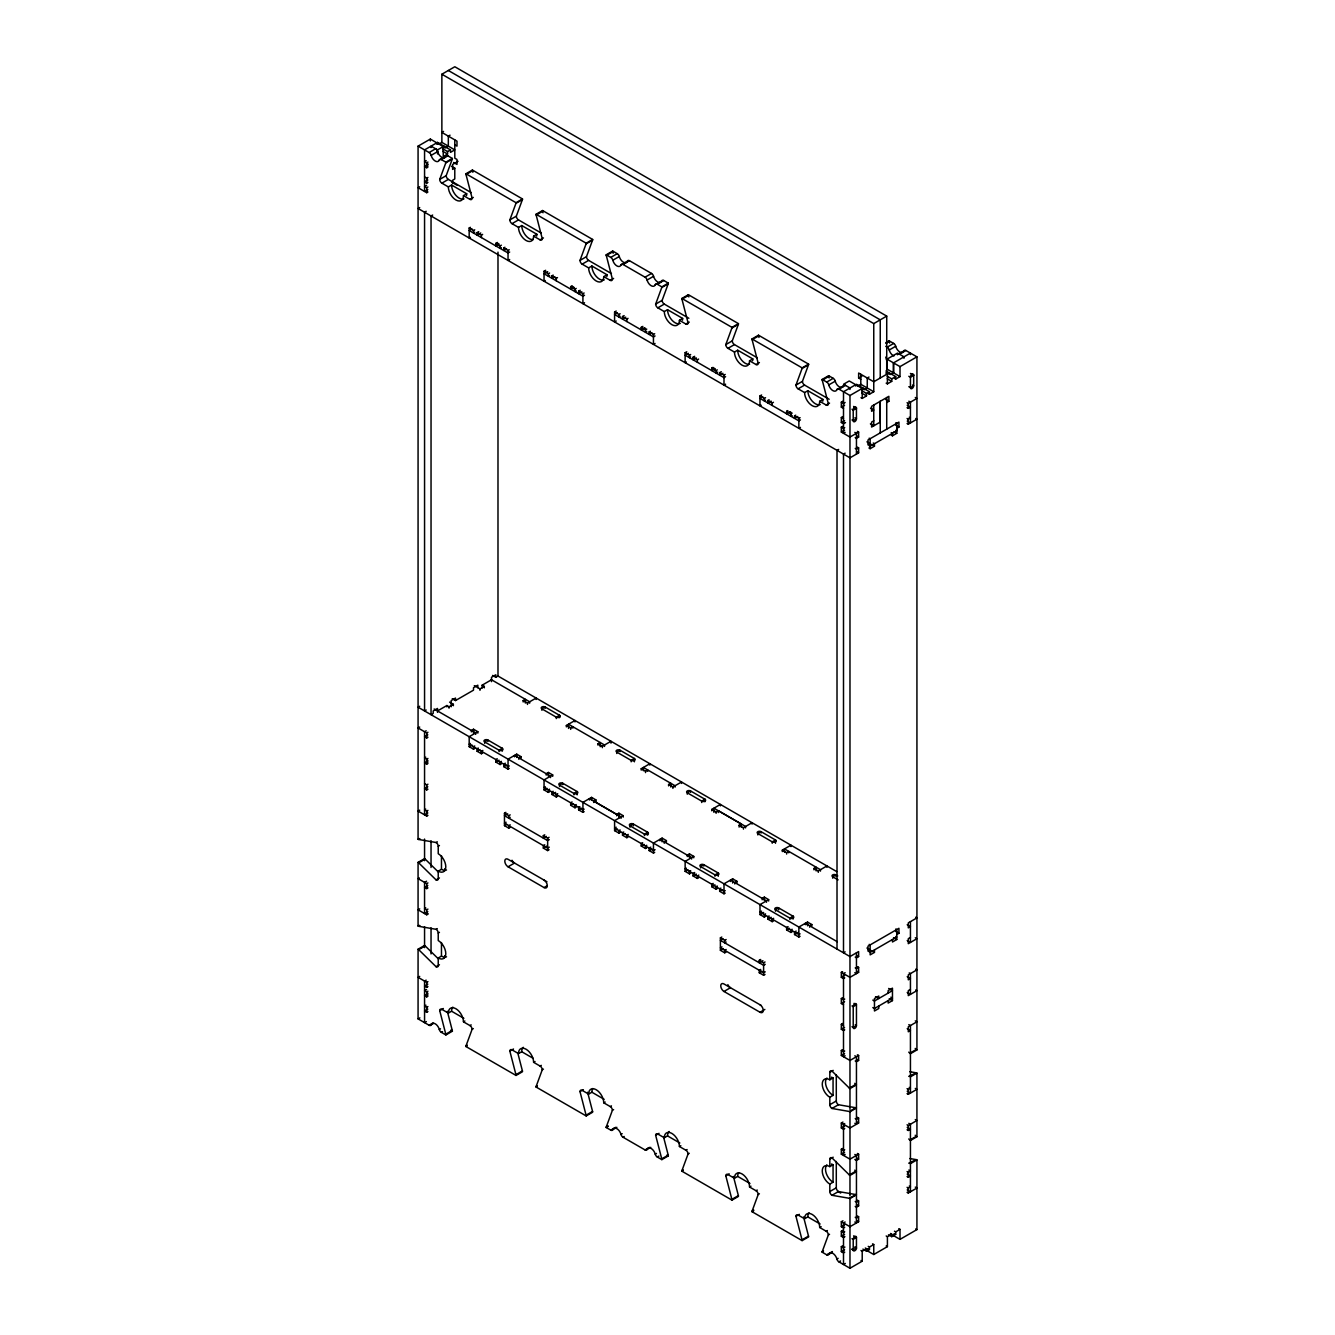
<?xml version="1.0" encoding="UTF-8"?>
<svg xmlns="http://www.w3.org/2000/svg" width="1335" height="1335" viewBox="0 0 1335 1335"><rect width="100%" height="100%" fill="white"/><g stroke="black" fill="none" stroke-linecap="round" stroke-linejoin="round"><path stroke-width="1.5" d="M868.935 447.993L870.153 448.693L870.153 443.704L866.916 441.835M880.249 432.89L880.249 401.301L880.249 422.077L871.605 427.066L871.605 422.077L873.758 420.825M880.249 378.022L880.249 319.849L448.343 70.488M886.724 429.152L886.724 397.563M886.724 374.284L886.724 316.111L454.818 66.75L441.868 74.226L441.868 142.394L454.784 149.887L450.479 152.374L450.479 149.887L437.546 142.394L424.563 149.887L424.563 191.439L427.801 189.57M891.246 435.11L892.464 435.811L896.786 433.308L896.786 428.318L898.939 427.083L898.939 422.094L867.984 439.966L867.984 444.939L870.153 443.704M448.343 186.9L451.58 185.031L466.699 193.759L463.462 195.628A10.697 6.174 60 0 1 455.902 199.983A10.697 6.174 60 0 1 448.343 186.9L441.868 183.162A3.054 1.769 60 0 1 439.716 179.407L445.79 162.853A3.054 1.769 60 0 0 445.89 162.202L452.365 158.464L447.809 155.828A3.054 1.769 60 0 0 445.773 156.312A6.108 3.521 60 0 1 441.701 157.296A6.108 3.521 60 0 1 437.63 151.606A3.054 1.769 60 0 0 435.594 148.769L429.119 152.524L418.072 146.149L418.072 839.231A3.054 1.769 60 0 0 418.689 839.481L436.078 842.502L437.296 841.801M439.716 179.407L446.19 175.669L452.265 159.115A3.054 1.769 60 0 0 452.365 158.464M518.497 227.401L521.735 225.532L536.854 234.259L533.616 236.128A10.697 6.174 60 0 1 526.057 240.484A10.697 6.174 60 0 1 518.497 227.401L512.023 223.663A3.054 1.769 60 0 1 509.853 219.908L515.944 203.354A3.054 1.769 60 0 0 516.028 202.703L522.502 198.965L472.406 170.029L465.932 173.767A3.054 1.769 60 0 0 466.015 174.535L472.106 198.114A3.054 1.769 60 0 1 469.937 199.366L463.462 195.628M509.853 219.908L516.328 216.17L522.419 199.616A3.054 1.769 60 0 0 522.502 198.965M588.635 267.901L591.889 266.015L606.991 274.743L603.754 276.629A10.697 6.174 60 0 1 596.194 280.984A10.697 6.174 60 0 1 588.635 267.901L582.16 264.146A3.054 1.769 60 0 1 580.007 260.408L586.082 243.854A3.054 1.769 60 0 0 586.182 243.204L592.657 239.449L542.561 210.529L536.069 214.268A3.054 1.769 60 0 0 536.169 215.035L542.244 238.615A3.054 1.769 60 0 1 540.091 239.866L533.616 236.128M580.007 260.408L586.482 256.67L592.573 240.116A3.054 1.769 60 0 0 592.657 239.449M664.296 311.572L667.533 309.703L682.652 318.431L679.415 320.3A10.697 6.174 60 0 1 671.855 324.655A10.697 6.174 60 0 1 664.296 311.572L657.821 307.834A3.054 1.769 60 0 1 655.652 304.096L661.743 287.542A3.054 1.769 60 0 0 661.826 286.875L668.318 283.137L663.762 280.5A3.054 1.769 60 0 0 661.726 281.001A6.108 3.521 60 0 1 657.654 281.969A6.108 3.521 60 0 1 653.583 276.295A3.054 1.769 60 0 0 651.547 273.458L629.469 260.709A3.054 1.769 60 0 0 627.433 261.193A6.108 3.521 60 0 1 623.362 262.177A6.108 3.521 60 0 1 619.29 256.504A3.054 1.769 60 0 0 617.254 253.667L612.698 251.03L606.223 254.768A3.054 1.769 60 0 0 606.307 255.536L612.398 279.115A3.054 1.769 60 0 1 610.245 280.367L603.754 276.629M655.652 304.096L662.143 300.358L668.218 283.804A3.054 1.769 60 0 0 668.318 283.137M517.863 1053.265L522.419 1070.937A3.054 1.769 60 0 1 522.502 1071.705L516.028 1075.443L465.932 1046.523A3.054 1.769 60 0 1 466.015 1045.856L472.106 1029.302L473.324 1028.601M734.45 352.073L737.688 350.204L752.807 358.931L749.552 360.8A10.697 6.174 60 0 1 742.01 365.156A10.697 6.174 60 0 1 734.45 352.073L727.959 348.335A3.054 1.769 60 0 1 725.806 344.597L731.88 328.043A3.054 1.769 60 0 0 731.981 327.375L738.455 323.637L688.359 294.701L681.885 298.456A3.054 1.769 60 0 0 681.968 299.224L688.059 322.786A3.054 1.769 60 0 1 685.89 324.038L679.415 320.3M725.806 344.597L732.281 340.859L738.372 324.288A3.054 1.769 60 0 0 738.455 323.637M587.617 1092.28L592.573 1111.438A3.054 1.769 60 0 1 592.657 1112.205L586.182 1115.943L536.069 1087.024A3.054 1.769 60 0 1 536.169 1086.356L542.244 1069.802L543.462 1069.101M804.588 392.573L807.825 390.704L822.944 399.432L819.707 401.301A10.697 6.174 60 0 1 812.147 405.656A10.697 6.174 60 0 1 804.588 392.573L798.113 388.835A3.054 1.769 60 0 1 795.96 385.097L802.035 368.543A3.054 1.769 60 0 0 802.118 367.876L808.61 364.138L758.497 335.202L752.022 338.957A3.054 1.769 60 0 0 752.122 339.707L758.197 363.287A3.054 1.769 60 0 1 756.044 364.538L749.552 360.8M795.96 385.097L802.435 381.343L808.509 364.789A3.054 1.769 60 0 0 808.61 364.138M663.662 1137.437L668.218 1155.125A3.054 1.769 60 0 1 668.318 1155.893L661.826 1159.631L657.271 1156.994A3.054 1.769 60 0 1 655.235 1154.158A6.108 3.521 60 0 0 651.163 1148.484A6.108 3.521 60 0 0 647.091 1149.452A3.054 1.769 60 0 1 645.055 1149.936L622.994 1137.203A3.054 1.769 60 0 1 620.959 1134.366A6.108 3.521 60 0 0 616.887 1128.692A6.108 3.521 60 0 0 612.815 1129.66A3.054 1.769 60 0 1 610.779 1130.144L606.223 1127.524A3.054 1.769 60 0 1 606.307 1126.857L612.398 1110.303L613.616 1109.602M733.432 1176.469L738.372 1195.626A3.054 1.769 60 0 1 738.455 1196.377L731.981 1200.132L681.885 1171.196A3.054 1.769 60 0 1 681.968 1170.545L688.059 1153.991L689.26 1153.29M803.57 1216.953L808.509 1236.11A3.054 1.769 60 0 1 808.61 1236.878L802.118 1240.616L752.022 1211.696A3.054 1.769 60 0 1 752.122 1211.045L758.197 1194.475L759.415 1193.774M867.283 1248.909L867.283 1250.778L873.758 1254.516L873.758 1244.537L869.452 1247.04L869.452 1249.527L866.532 1251.212L866.532 1248.709L862.21 1251.212L862.21 1261.191L849.978 1268.25L838.947 1261.875A3.054 1.769 60 0 1 836.911 1259.038A6.108 3.521 60 0 0 832.84 1253.365A6.108 3.521 60 0 0 828.768 1254.333A3.054 1.769 60 0 1 826.732 1254.833L822.176 1252.197A3.054 1.769 60 0 1 822.26 1251.529L828.351 1234.975L829.552 1234.274M418.072 146.149L430.321 139.074L443.237 146.583L443.237 156.562L447.559 154.059L447.559 151.573L442.703 148.769M443.57 131.431L441.868 132.415L456.987 141.143L456.987 146.132L454.818 144.881M450.045 135.169L448.343 136.153L448.31 146.149L445.106 148.001M438.631 144.263L441.868 142.394M431.038 147.601L431.038 146.149L437.546 149.87L444.021 146.132L444.021 147.684M429.119 152.524A3.054 1.769 60 0 1 431.155 155.361L437.63 151.606M426.182 160.584L424.563 161.518L426.716 162.77L427.934 162.069M447.559 151.573L450.479 149.887M427.801 164.639L424.563 166.508L426.716 167.759L427.934 167.059M431.155 155.361A6.108 3.521 60 0 0 435.227 161.034A6.108 3.521 60 0 0 439.298 160.05L445.773 156.312M439.298 160.05A3.054 1.769 60 0 1 441.334 159.566L447.809 155.828M445.79 162.853L452.265 159.115M424.563 176.904L426.716 178.156L427.934 177.438M458.022 161.318L452.632 164.439L452.632 169.428L454.784 168.177L454.784 178.973L452.632 180.225L452.632 183.546M427.801 180.025L424.563 181.894L426.716 183.129L427.934 182.428M419.707 186.767L418.072 187.701L426.716 192.691L427.934 191.99M426.583 185.298L424.563 186.466L426.716 187.701L427.934 187M441.868 183.162L448.343 179.407L471.155 192.59M466.015 174.535L472.507 170.797A3.054 1.769 60 0 1 472.406 170.029M419.707 207.559L418.072 208.494L849.978 457.838L858.622 452.849L858.622 447.859L857.404 447.158M426.182 211.28L424.563 212.232L424.563 710.938L426.182 710.003M432.657 215.035L431.038 215.97L431.038 714.676L433.191 713.441L433.191 710.938L437.513 708.451L437.513 712.339M469.937 199.366L473.324 197.413M470.404 237.296L469.169 237.997L469.186 228.018L470.404 227.317M515.944 203.354L522.419 199.616M472.006 228.886L469.169 230.521L508.034 252.966L509.67 252.031M469.186 228.018L473.508 230.504L474.726 229.804M474.726 232.307L473.508 233.008L473.508 230.504M480.75 232.974L477.112 235.077L477.112 232.59L478.731 231.656M477.112 232.59L481.418 235.077L482.636 234.376M512.023 223.663L518.497 219.908L541.309 233.091M536.169 215.035L542.644 211.297A3.054 1.769 60 0 1 542.561 210.529M498.139 243.504L499.04 244.021L495.819 245.89L495.819 243.387L497.438 242.453M495.819 243.387L500.141 245.89L501.359 245.189M501.359 247.676L500.141 248.377L500.141 245.89M506.566 248.827L503.746 250.463L503.746 247.96L504.947 247.259M509.67 259.507L508.034 260.442L508.051 250.463L509.269 249.762M540.091 239.866L543.462 237.914M586.082 243.854L592.573 240.116M545.264 280.517L544.029 281.218L544.046 271.239L545.665 270.304M547.684 271.639L544.029 273.742L582.911 296.186L584.53 295.252M544.046 271.239L548.368 273.725L549.586 273.024M549.586 275.527L548.368 276.228L548.368 273.725M554.809 276.662L551.972 278.297L551.972 275.811L553.174 275.11M551.972 275.811L556.294 278.297L557.496 277.597M582.16 264.146L588.635 260.408L611.447 273.575M606.307 255.536L612.798 251.798A3.054 1.769 60 0 1 612.698 251.03M606.223 254.768L610.779 257.405L617.254 253.667M610.779 257.405A3.054 1.769 60 0 1 612.815 260.242L619.29 256.504M573.917 287.242L570.679 289.111L570.679 286.624L571.897 285.924M570.679 286.624L575.001 289.111L576.219 288.41M576.219 290.897L575.001 291.597L575.001 289.111M612.815 260.242A6.108 3.521 60 0 0 616.887 265.915A6.108 3.521 60 0 0 620.959 264.947L627.433 261.193M620.959 264.947A3.054 1.769 60 0 1 622.994 264.447L629.469 260.709M581.843 291.814L578.606 293.683L578.606 291.18L580.224 290.246M584.53 302.728L582.911 303.662L582.928 293.683L584.129 292.982M610.245 280.367L613.616 278.414M622.994 264.447L645.055 277.196L651.547 273.458M645.055 277.196A3.054 1.769 60 0 1 647.091 280.033L653.583 276.295M647.091 280.033A6.108 3.521 60 0 0 651.163 285.707A6.108 3.521 60 0 0 655.235 284.739L661.726 281.001M655.235 284.739A3.054 1.769 60 0 1 657.271 284.238L663.762 280.5M616.219 321.001L614.567 321.952L614.601 311.973L616.219 311.038M617.387 312.841L614.567 314.476L653.432 336.921L655.051 335.986M661.743 287.542L668.218 283.804M614.601 311.973L618.906 314.459L620.124 313.758M620.124 316.262L618.906 316.962L618.906 314.459M625.748 317.163L622.51 319.032L622.51 316.545L624.129 315.611M622.51 316.545L626.833 319.032L628.051 318.331M657.821 307.834L664.296 304.096L688.86 318.281M681.968 299.224L688.443 295.469A3.054 1.769 60 0 1 688.359 294.701M644.471 327.976L641.234 329.845L641.234 327.342L642.853 326.407M641.234 327.342L645.539 329.845L646.757 329.144M646.757 331.631L645.539 332.332L645.539 329.845M651.981 332.765L649.144 334.418L649.144 331.914L650.362 331.213M655.051 343.462L653.432 344.397L653.466 334.418L654.684 333.7M685.89 324.038L689.26 322.085M686.357 361.969L685.122 362.686L685.139 352.69L686.757 351.756M688.359 353.324L685.122 355.193L723.987 377.638L725.606 376.704M731.88 328.043L738.372 324.288M685.139 352.69L689.461 355.193L690.662 354.493M690.662 356.979L689.461 357.68L689.461 355.193M696.286 357.897L693.049 359.766L693.049 357.263L694.667 356.328M693.049 357.263L697.371 359.766L698.589 359.065M727.959 348.335L734.45 344.597L757.245 357.763M752.122 339.707L758.597 335.969A3.054 1.769 60 0 1 758.497 335.202M713.19 367.659L714.993 368.71L711.772 370.563L711.772 368.076L712.99 367.375M711.772 368.076L716.094 370.563L717.295 369.862M717.713 372.131L716.094 373.066L716.094 370.563M722.919 373.266L719.682 375.135L719.682 372.649L721.3 371.714M725.606 384.18L723.987 385.114L724.004 375.135L725.222 374.434M756.044 364.538L759.415 362.586M441.868 74.226L873.758 323.587L886.724 316.111M802.035 368.543L808.509 364.789M761.217 405.189L759.982 405.907L759.999 395.911L761.617 394.976M762.819 396.779L759.982 398.414L798.847 420.859L800.466 419.924M759.999 395.911L764.321 398.414L765.539 397.713M765.539 400.2L764.321 400.901L764.321 398.414M771.163 401.117L767.909 402.986L767.909 400.483L769.127 399.782M767.909 400.483L772.231 402.986L773.449 402.286M798.113 388.835L804.588 385.097L829.152 399.265M822.176 379.44L828.651 375.702L833.207 378.339A3.054 1.769 60 0 1 835.243 381.176A6.108 3.521 60 0 0 839.314 386.85A6.108 3.521 60 0 0 843.386 385.882A3.054 1.769 60 0 1 845.422 385.398L838.947 389.136A3.054 1.769 60 0 0 836.911 389.62A6.108 3.521 60 0 1 832.84 390.588A6.108 3.521 60 0 1 828.768 384.914A3.054 1.769 60 0 0 826.732 382.077L822.176 379.44A3.054 1.769 60 0 0 822.26 380.208L828.351 403.787A3.054 1.769 60 0 1 826.181 405.039L819.707 401.301M885.873 342.661L889.11 340.792L893.666 343.429A3.054 1.769 60 0 1 895.702 346.266A6.108 3.521 60 0 0 899.773 351.939A6.108 3.521 60 0 0 903.845 350.971A3.054 1.769 60 0 1 905.881 350.488L916.928 356.846L916.928 1049.944L910.437 1053.682A3.054 1.769 60 0 1 909.819 1053.215L908.734 1052.147M822.26 380.208L828.735 376.47A3.054 1.769 60 0 1 828.651 375.702M885.973 343.429L889.21 341.56A3.054 1.769 60 0 1 889.11 340.792M826.732 382.077L833.207 378.339M885.772 346.349L887.191 347.167L893.666 343.429M828.768 384.914L835.243 381.176M887.191 347.167A3.054 1.769 60 0 1 889.227 350.004L895.702 346.266M791.004 412.281A2.286 1.318 0 0 1 789.853 411.931L786.632 413.783L786.632 411.297L787.85 410.596M786.632 411.297L790.954 413.783L792.172 413.082M916.928 356.846L900.007 366.624L900.007 376.587L887.024 369.127L887.024 359.148L897.521 353.091L903.995 356.829L903.962 358.297M836.911 389.62L843.386 385.882M897.771 354.476L903.845 350.971M792.172 415.585L790.954 416.286L790.954 413.783M889.21 374.417L889.21 372.849L873.758 381.76L858.639 373.032L858.639 378.022L861.893 376.153M905.881 350.488L899.406 354.226A3.054 1.769 60 0 0 897.37 354.709M797.796 416.487L794.542 418.356L794.542 415.869L795.76 415.168M868.985 377.037L867.283 378.022L867.249 388.018L864.312 389.72M800.466 427.4L798.847 428.335L798.864 418.356L800.082 417.655M857.888 385.948L860.775 384.28L873.758 391.739L873.758 323.587M826.181 405.039L829.552 403.087M838.947 389.136L849.978 395.494L862.961 388.001L869.452 391.739L869.452 394.242L868.234 393.541M843.503 408.376L841.334 407.142L841.334 402.152L842.952 401.218M890.612 374.534L893.532 372.849L893.532 362.87M845.122 402.469L843.503 403.404L841.334 402.152M841.334 407.142L844.571 405.273M861.676 390.621L866.532 393.424L869.452 391.739M887.274 376.303L891.73 378.873L895.685 376.587L895.685 379.09L894.467 378.389M860.992 397.713L862.21 398.414L866.532 395.911L866.532 393.424M869.452 394.242L873.758 391.739M886.19 383.162L887.408 383.863L891.73 381.376L891.73 378.873M895.685 379.09L900.007 376.587M853.215 410.262L856.453 408.376L853.749 406.825M845.522 422.594L843.503 423.762L841.334 422.511L841.334 417.521L842.952 416.587M841.334 422.511L844.571 420.642M855.234 437.613L856.453 438.314L858.622 437.062L858.622 432.073L849.978 437.062L841.334 432.073L841.334 427.083L842.552 426.382M886.724 402.553L888.876 401.301L888.876 396.311L871.605 406.291L871.605 411.28L873.758 410.029L870.52 408.16M844.705 427.634L843.503 428.335L841.334 427.083M841.334 432.073L844.571 430.204M845.122 432.39L843.503 433.324L843.503 391.756L855.735 384.697L855.735 386.099M907.066 402.703L908.284 403.404L916.928 398.414L915.293 397.48M907.066 407.676L908.284 408.376L910.437 407.142L907.199 405.273M838.647 449.428L837.012 450.362L837.012 949.068M845.122 453.166L843.503 454.1L843.503 952.806L845.122 951.872M858.622 447.859L856.453 449.111L855.234 448.41M907.066 418.489L908.284 419.19L910.437 417.938L909.235 417.238M419.707 706.265L418.072 707.2L849.978 956.561L858.622 951.571L858.622 956.561L856.453 957.796L855.234 957.095M869.168 445.673L870.12 446.207L896.753 430.838L896.753 423.362L895.802 422.811M907.066 423.479L908.284 424.18L916.928 419.19L915.71 418.489M870.153 448.693L874.458 446.19L874.458 443.704L873.257 443.003M437.513 710.938L446.875 705.531L449.027 706.782L453.349 704.296L453.349 705.698M452.265 698.689L455.519 700.558L473.508 690.162L473.508 687.675L477.83 685.172L477.83 687.675M482.152 687.976L482.152 685.172L491.497 679.765M492.582 675.41L495.819 677.279L497.988 676.027L497.988 252.131M474.309 685.639L479.983 688.91L484.305 686.424L484.305 687.825M419.707 727.041L418.072 727.976L426.716 732.965L427.934 732.264M426.182 730.779L424.563 731.714L424.563 814.834L427.801 812.965M427.801 734.834L424.563 736.703L426.716 737.955L427.934 737.254M477.83 733.115L477.83 731.714L473.508 729.227L471.338 730.479L471.338 731.88M523.17 701.96L523.17 700.558L525.339 699.306L525.339 703.044M425.765 757.195L424.563 757.896L426.716 759.148L427.934 758.447M477.83 731.714L469.186 736.703L469.186 746.682L473.508 749.169L474.726 748.468M523.17 700.558L527.492 703.044L536.136 698.055L536.136 699.457M427.867 760.466A2.286 1.318 -60 0 0 427.801 761.017L424.563 762.886L426.716 764.137L427.934 763.436M470.404 743.478L469.186 744.196L508.051 766.624L509.269 765.923M469.186 746.682L472.023 745.047M474.726 745.981L473.508 746.682L473.508 749.169M478.314 748.051L477.112 748.751L477.112 751.255L481.418 753.741L482.636 753.04M477.112 751.255L479.933 749.619M482.836 750.437L481.418 751.255L481.418 753.741M424.563 783.662L426.716 784.913L427.934 784.212M427.801 786.782L424.563 788.651L426.716 789.903L427.934 789.202M497.237 758.747L495.819 759.565L495.819 762.051L500.141 764.555L501.359 763.854M495.819 762.051L499.056 760.182M501.359 761.351L500.141 762.051L500.141 764.555M419.707 810.161L418.072 811.096L426.716 816.086L427.934 815.385M521.017 758.063L521.017 756.661L516.695 754.158L508.051 759.148L508.051 769.127L509.269 768.426M566.357 726.891L566.357 725.489L575.001 720.5L575.001 721.901M425.765 809.144L424.563 809.844L426.716 811.096L427.934 810.395M505.364 763.203L503.746 764.137L503.746 766.624L508.051 769.127M503.746 766.624L506.566 764.988M521.017 756.661L518.848 757.896L518.848 759.298M566.357 725.489L570.679 727.976L572.848 726.741L572.848 728.142M418.072 839.231L419.29 838.53M418.689 839.481L419.908 838.78M552.69 776.336L552.69 774.934L548.368 772.448L546.215 773.699L546.215 775.101M598.03 745.18L598.03 743.779L600.199 742.527L600.199 746.732M552.69 774.934L544.046 779.924L544.046 789.903L548.368 792.389L549.586 791.688M598.03 743.779L602.352 746.265L610.996 741.275L610.996 743.144M438.214 871.889L425.181 859.106A3.054 1.769 60 0 0 424.563 858.639L418.072 862.377A3.054 1.769 60 0 1 418.689 862.844L436.078 879.898A3.054 1.769 60 0 0 438.23 878.647L438.23 871.171A10.697 6.174 60 0 0 445.79 866.816A10.697 6.174 60 0 0 438.23 853.716L438.23 846.24L439.449 845.539M545.264 786.716L544.046 787.416L582.928 809.844L584.129 809.144M544.046 789.903L546.883 788.267M418.689 862.844L425.181 859.106M510.187 827.316L508.785 828.134L504.463 825.647L504.463 813.182L505.882 812.364M549.586 789.202L548.368 789.903L548.368 792.389M507.7 813.799L504.463 815.668L547.65 840.599L549.269 839.665M504.463 813.182L508.785 815.668L510.187 814.851M553.174 791.271L551.972 791.989L551.972 794.475L556.294 796.962L557.496 796.261M510.187 817.337L508.785 818.171L508.785 815.668M551.972 794.475L555.61 792.373M506.082 822.21L504.463 823.144L547.65 848.092L549.269 847.158M557.696 793.658L556.294 794.475L556.294 796.962M504.463 825.647L506.683 824.362M510.187 824.83L508.785 825.647L508.785 828.134M419.29 877.929L418.072 878.63L426.716 883.62L427.934 882.919M438.23 871.171L441.468 869.302A10.697 6.174 60 0 0 446.524 869.986M426.583 881.2L424.563 882.368L424.563 913.541L427.801 911.672M436.078 879.898L439.449 877.946M572.098 801.968L570.679 802.786L570.679 805.272L575.001 807.775L576.219 807.074M427.801 885.489L424.563 887.358L426.716 888.609L427.934 887.909M570.679 805.272L573.516 803.637M576.219 804.571L575.001 805.272L575.001 807.775M595.877 801.751L595.877 799.882L591.555 797.379L582.928 802.368L582.928 812.347L584.129 811.647M641.234 770.111L641.234 768.71L649.861 763.72L649.861 765.122M579.824 806.657L578.606 807.358L578.606 809.844L582.928 812.347M578.606 809.844L581.443 808.209M593.725 802.519L593.725 801.117L595.877 799.882M641.234 768.71L645.539 771.196L647.709 769.961L647.709 771.363M546.365 836.361L543.328 838.113L543.328 835.61L544.747 834.792M419.707 908.868L418.072 909.803L426.716 914.792L428.335 913.858M425.765 907.85L424.563 908.551L426.716 909.803L427.934 909.102M543.328 835.61L547.65 838.113L549.069 837.295M544.747 844.771L543.328 845.589L543.328 848.092L547.65 850.579L549.069 849.761M546.933 881.751L508.051 859.306A4.589 2.637 60 0 0 504.814 861.175A4.589 2.637 60 0 0 508.051 866.782L514.542 863.044A4.589 2.637 60 0 1 512.039 860.257M543.328 848.092L546.766 846.106M418.072 862.377L418.072 926.056L419.29 925.355M418.072 926.056A3.054 1.769 60 0 0 418.689 926.306L419.908 925.606M616.737 815.835L616.737 814.433L618.889 813.182L623.211 815.685L623.211 817.087M668.601 785.898L668.601 784.496L670.754 783.245L670.754 786.983M623.211 815.685L614.584 820.658L614.601 830.637L618.906 833.123L620.124 832.423M668.601 784.496L672.907 786.983L681.551 781.993L681.534 783.411M418.689 926.306L436.078 929.31L437.296 928.609M616.203 827.216L614.584 828.151L653.449 850.595L655.068 849.661M614.601 830.637L617.421 829.002M438.214 958.714L425.181 945.931A3.054 1.769 60 0 0 424.563 945.464L418.072 949.202A3.054 1.769 60 0 1 418.689 949.669L436.078 966.724A3.054 1.769 60 0 0 438.23 965.472L438.23 957.996A10.697 6.174 60 0 0 445.79 953.624A10.697 6.174 60 0 0 438.23 940.541L438.23 933.048L439.449 932.347M620.124 829.936L618.906 830.637L618.906 833.123M418.689 949.669L425.181 945.931M623.729 832.005L622.51 832.706L622.51 835.209L626.833 837.696L628.051 836.995M622.51 835.209L625.347 833.557M628.251 834.392L626.833 835.209L626.833 837.696M508.051 866.782L544.046 887.575L547.283 885.689A4.589 2.637 60 0 0 544.046 880.082M644.471 834.158L647.709 832.289L633.291 823.995A2.286 1.318 0 0 0 630.053 823.995A2.286 1.318 0 0 0 630.053 825.864L644.471 834.158L644.455 835.577M438.23 957.996L441.468 956.127A10.697 6.174 60 0 0 446.524 956.811M642.636 842.702L641.234 843.52L641.234 846.006L645.539 848.493L646.757 847.792M641.234 846.006L644.054 844.371M436.078 966.724L439.449 964.771M419.707 976.402L418.072 977.337L426.716 982.326L427.934 981.625M646.757 845.305L645.539 846.006L645.539 848.493M666.399 842.018L666.399 840.616L662.093 838.113L653.449 843.103L653.466 853.065L654.684 852.364M711.789 810.829L711.789 809.427L720.416 804.438L720.399 805.856M650.762 847.158L649.144 848.092L649.144 850.579L653.466 853.065M649.144 850.579L651.981 848.943M666.399 840.616L664.246 841.868L664.246 843.269M711.789 809.427L716.111 811.914L718.263 810.679L741.275 823.979L741.275 827.249M426.182 980.14L424.563 981.075L424.563 1022.643L426.366 1021.592M427.801 984.195L424.563 986.064L426.716 987.316L427.934 986.615M426.583 989.469L424.563 990.637L426.716 991.888L427.934 991.187M427.867 993.207A2.286 1.318 -60 0 0 427.801 993.757L424.563 995.626L426.716 996.878L427.934 996.16M425.982 1005.188L424.563 1006.006L426.716 1007.258L427.934 1006.557M693.766 857.804L693.766 856.403L689.461 853.899L687.291 855.151L687.291 856.553M739.123 827.099L739.123 825.23L741.275 823.979M427.801 1009.126L424.563 1010.995L426.716 1012.247L427.934 1011.546M693.766 856.403L685.139 861.392L685.139 871.354L689.461 873.858L690.662 873.157M739.123 825.23L743.445 827.717L752.072 822.727L752.072 824.129M418.072 949.202L418.072 1018.889L419.891 1017.854M447.325 1011.279L452.265 1030.436A3.054 1.769 60 0 1 452.365 1031.204L445.89 1034.942A3.054 1.769 60 0 0 445.79 1034.191L439.716 1010.612L443.353 1008.509M686.357 868.167L685.139 868.868L724.004 891.313L725.222 890.612M685.139 871.354L687.976 869.719M690.662 870.654L689.461 871.354L689.461 873.858M439.716 1010.612A3.054 1.769 60 0 1 441.868 1009.36L448.343 1013.098L451.58 1011.229A10.697 6.174 60 0 1 452.849 1007.141M418.072 1018.889L429.119 1025.263L430.321 1024.562M430.738 1024.329L432.757 1023.161M694.667 872.506L693.049 873.44L693.049 875.927L697.371 878.43L698.589 877.729M429.119 1025.263A3.054 1.769 60 0 0 431.155 1024.779L433.575 1023.378M693.049 875.927L696.286 874.058M698.789 875.109L697.371 875.927L697.371 878.43M431.155 1024.779A6.108 3.521 60 0 1 435.227 1023.811A6.108 3.521 60 0 1 439.298 1029.485L440.5 1028.784M439.298 1029.485A3.054 1.769 60 0 0 441.334 1032.322L442.536 1031.621M448.343 1013.098A10.697 6.174 60 0 1 455.902 1008.743A10.697 6.174 60 0 1 463.462 1021.826L464.88 1021.008M445.79 1034.191L452.265 1030.436M713.19 883.42L711.772 884.237L711.772 886.74L716.094 889.227L717.295 888.526M463.462 1021.826L469.937 1025.564L471.155 1024.863M711.772 886.74L715.009 884.871M717.295 886.04L716.094 886.74L716.094 889.227M736.97 882.735L736.97 881.334L732.648 878.83L724.004 883.82L724.004 893.799L725.222 893.098M782.31 851.563L782.31 850.161L790.954 845.172L790.954 846.574M720.9 888.109L719.682 888.81L719.682 891.313L724.004 893.799M719.682 891.313L722.519 889.677M736.97 881.334L734.801 882.585L734.801 883.987M782.31 850.161L786.632 852.664L788.785 851.413L788.785 852.815M466.015 1045.856L467.233 1045.155M465.932 1046.523L467.15 1045.822M768.643 901.025L768.643 899.623L764.321 897.12L762.152 898.372L762.152 899.773M813.983 869.853L813.983 868.451L816.152 867.199L816.152 870.937M768.643 899.623L759.999 904.613L759.999 914.575L764.321 917.078L765.539 916.377M813.983 868.451L818.305 870.937L826.949 865.948L826.949 867.366M516.028 1075.443A3.054 1.769 60 0 0 515.944 1074.675L509.853 1051.112L513.508 1048.993M761.617 911.154L759.999 912.089L798.864 934.533L800.082 933.832M509.853 1051.112A3.054 1.769 60 0 1 512.023 1049.861L518.497 1053.599L521.735 1051.73A10.697 6.174 60 0 1 523.303 1047.308M759.999 914.575L763.637 912.472M726.14 951.989L724.721 952.806L720.399 950.32L720.399 937.854L721.818 937.036M765.539 913.874L764.321 914.575L764.321 917.078M723.103 938.789L720.399 940.341L763.603 965.288L765.222 964.354M720.399 937.854L724.721 940.341L726.14 939.523M769.127 915.96L767.909 916.661L767.909 919.147L772.231 921.651L773.449 920.95M726.14 942.026L724.721 942.844L724.721 940.341M767.909 919.147L771.163 917.278M722.035 946.899L720.399 947.833L763.603 972.764L765.222 971.83M773.649 918.33L772.231 919.147L772.231 921.651M720.399 950.32L723.436 948.568M726.14 949.502L724.721 950.32L724.721 952.806M518.497 1053.599A10.697 6.174 60 0 1 526.057 1049.227A10.697 6.174 60 0 1 533.616 1062.326L535.035 1061.509M515.944 1074.675L522.419 1070.937M533.616 1062.326L540.091 1066.064L541.309 1065.363M788.05 926.64L786.632 927.458L786.632 929.961L790.954 932.447L792.172 931.747M786.632 929.961L789.469 928.326M792.172 929.26L790.954 929.961L790.954 932.447M811.83 925.956L811.83 924.554L807.508 922.068L798.864 927.041L798.864 937.02L800.082 936.319M796.177 931.096L794.542 932.03L794.542 934.533L798.864 937.02M794.542 934.533L798.197 932.431M811.83 924.554L809.661 925.806L809.661 927.208M536.169 1086.356L537.388 1085.655M536.069 1087.024L537.287 1086.323M762.919 960.683L759.281 962.785L759.281 960.299L760.7 959.481M759.281 960.299L763.603 962.785L765.022 961.968M760.7 969.444L759.281 970.261L759.281 972.764L763.603 975.251L765.022 974.433M761.083 1005.389L724.004 983.978A4.589 2.637 60 0 0 720.766 985.847A4.589 2.637 60 0 0 724.004 991.471L730.479 987.716A4.589 2.637 60 0 1 727.859 984.646M759.281 972.764L761.918 971.246M586.182 1115.943A3.054 1.769 60 0 0 586.082 1115.176L580.007 1091.596L583.378 1089.66M580.007 1091.596A3.054 1.769 60 0 1 582.16 1090.361L588.635 1094.099L591.889 1092.23A10.697 6.174 60 0 1 592.857 1088.509M724.004 991.471L759.999 1012.247L764.855 1009.444M588.635 1094.099A10.697 6.174 60 0 1 596.194 1089.727A10.697 6.174 60 0 1 603.754 1102.827L605.172 1102.009M896.786 934.517L898.939 933.265L898.939 928.292L867.984 946.148L867.984 951.137L870.153 949.903L866.916 948.017M586.082 1115.176L592.573 1111.438M874.458 949.903L874.458 952.389L870.153 954.875L870.136 944.913L869.185 944.379M895.818 928.993L896.77 929.544L896.786 939.506L892.464 941.993L892.464 939.506M844.705 977.871L843.503 978.588L841.334 977.337L841.334 972.347L842.552 971.646M603.754 1102.827L610.245 1106.565L611.447 1105.864M845.122 972.664L843.503 973.599L843.503 1056.719L845.122 1055.785M841.334 977.337L844.571 975.468M841.334 972.347L849.978 977.337L858.622 972.347L858.622 967.358L856.453 968.609L855.234 967.908M910.437 937.437L908.284 938.689L908.284 943.678L916.928 938.689L915.293 937.754M606.307 1126.857L607.942 1125.922M606.223 1127.524L608.243 1126.356M610.779 1130.144L615.635 1127.341M612.815 1129.66L616.87 1127.324M843.503 1004.771L841.334 1003.519L841.334 998.53L842.552 997.829M844.705 999.081L843.503 999.781L841.334 998.53M841.334 1003.519L844.571 1001.65M620.959 1134.366L622.177 1133.665M622.994 1137.203L624.213 1136.502M844.705 1029.836L843.503 1030.537L841.334 1029.285L841.334 1024.295L842.952 1023.361M661.826 1159.631A3.054 1.769 60 0 0 661.743 1158.863L655.652 1135.284L659.039 1133.332M841.334 1029.285L844.571 1027.416M910.437 989.385L908.284 990.637L908.284 995.626L916.928 990.637L915.71 989.936M888.142 993.123L888.142 990.62L892.464 988.134L892.464 1000.599L888.142 1003.086L888.142 1000.599M655.652 1135.284A3.054 1.769 60 0 1 657.821 1134.032L664.296 1137.77L667.533 1135.901A10.697 6.174 60 0 1 669.119 1131.479M645.055 1149.936L649.511 1147.366M647.091 1149.452L650.746 1147.349M655.235 1154.158L656.453 1153.457M855.234 1060.991L856.453 1061.692L858.622 1060.457L858.622 1055.468L849.978 1060.457L841.334 1055.468L841.334 1050.478L842.552 1049.777M657.271 1156.994L658.889 1156.06M664.296 1137.77A10.697 6.174 60 0 1 671.855 1133.415A10.697 6.174 60 0 1 679.415 1146.498L680.833 1145.68M844.705 1051.029L843.503 1051.73L841.334 1050.478M661.743 1158.863L668.218 1155.125M841.334 1055.468L844.571 1053.599M679.415 1146.498L685.89 1150.236L687.108 1149.535M831.989 1108.467L838.463 1104.729L855.835 1107.75A3.054 1.769 60 0 1 856.453 1108L849.978 1111.738A3.054 1.769 60 0 0 849.36 1111.488L831.989 1108.467A3.054 1.769 60 0 1 829.819 1104.729L829.819 1097.253A10.697 6.174 60 0 1 822.26 1084.153A10.697 6.174 60 0 1 829.819 1079.798L829.819 1072.322L833.19 1070.37M829.819 1079.798L833.057 1077.929L833.057 1095.384L829.819 1097.253M681.968 1170.545L683.186 1169.844M681.885 1171.196L683.086 1170.495M849.36 1088.125L855.835 1084.387A3.054 1.769 60 0 0 856.453 1084.854L849.978 1088.592A3.054 1.769 60 0 1 849.36 1088.125L831.989 1071.071A3.054 1.769 60 0 0 829.819 1072.322M909.819 1053.215L916.311 1049.477A3.054 1.769 60 0 0 916.928 1049.944M829.819 1104.729L836.294 1100.991L836.294 1074.658M731.981 1200.132A3.054 1.769 60 0 0 731.88 1199.364L725.806 1175.785L729.177 1173.832M849.36 1111.488L855.835 1107.75M908.734 1076.394L916.311 1072.839A3.054 1.769 60 0 1 916.928 1073.09L916.928 1136.753L910.437 1140.491A3.054 1.769 60 0 1 909.819 1140.04L908.734 1138.972M725.806 1175.785A3.054 1.769 60 0 1 727.959 1174.533L734.45 1178.271L737.688 1176.402A10.697 6.174 60 0 1 738.655 1172.697M916.928 1073.09L910.437 1076.828A3.054 1.769 60 0 0 909.819 1076.577M844.705 1128.526L843.503 1129.226L841.334 1127.992L841.334 1123.002L842.952 1122.067M844.705 1123.553L843.503 1124.254L843.503 1155.409L845.122 1154.475M841.334 1127.992L844.571 1126.123M841.334 1123.002L849.978 1127.992L858.622 1123.002L858.622 1118.012L856.453 1119.264L855.234 1118.563M907.066 1088.642L908.284 1089.343L910.437 1088.092L909.235 1087.391M907.066 1093.615L908.284 1094.316L916.928 1089.343L915.293 1088.409M734.45 1178.271A10.697 6.174 60 0 1 742.01 1173.916A10.697 6.174 60 0 1 749.552 1186.999L750.971 1186.181M731.88 1199.364L738.372 1195.626M749.552 1186.999L756.044 1190.737L757.245 1190.036M854.834 1159.464L856.453 1160.399L858.622 1159.164L858.622 1154.174L849.978 1159.164L841.334 1154.174L841.334 1149.185L842.552 1148.484M844.705 1149.735L843.503 1150.436L841.334 1149.185M831.989 1195.292L838.463 1191.554L855.835 1194.558A3.054 1.769 60 0 1 856.453 1194.808L849.978 1198.563A3.054 1.769 60 0 0 849.36 1198.296L831.989 1195.292A3.054 1.769 60 0 1 829.819 1191.554L829.819 1184.078A10.697 6.174 60 0 1 822.26 1170.979A10.697 6.174 60 0 1 829.819 1166.623L829.819 1159.13L833.19 1157.195M841.334 1154.174L844.571 1152.305M752.122 1211.045L753.741 1210.094M829.819 1166.623L833.057 1164.754L833.057 1182.209L829.819 1184.078M752.022 1211.696L753.641 1210.762M907.066 1124.788L908.284 1125.488L916.928 1120.499L915.293 1119.564M907.066 1129.777L908.284 1130.478L910.437 1129.226L907.199 1127.357M849.36 1174.95L855.835 1171.212A3.054 1.769 60 0 0 856.453 1171.663L849.978 1175.401A3.054 1.769 60 0 1 849.36 1174.95L831.989 1157.896A3.054 1.769 60 0 0 829.819 1159.13M909.819 1140.04L916.311 1136.302A3.054 1.769 60 0 0 916.928 1136.753M829.819 1191.554L836.294 1187.816L836.294 1161.467M802.118 1240.616A3.054 1.769 60 0 0 802.035 1239.865L795.96 1216.285L799.331 1214.333M795.96 1216.285A3.054 1.769 60 0 1 798.113 1215.034L804.588 1218.772L807.825 1216.903A10.697 6.174 60 0 1 809.093 1212.814M849.36 1198.296L855.835 1194.558M908.734 1163.202L916.311 1159.648A3.054 1.769 60 0 1 916.928 1159.898L916.928 1229.602L900.007 1239.364L893.532 1235.626L893.532 1234.224M916.928 1159.898L910.437 1163.653A3.054 1.769 60 0 0 909.819 1163.386M855.234 1206.456L856.453 1207.157L858.622 1205.905L858.622 1200.916L856.453 1202.168L855.234 1201.467M907.066 1171.546L908.284 1172.247L910.437 1170.995L908.818 1170.061M804.588 1218.772A10.697 6.174 60 0 1 812.147 1214.416A10.697 6.174 60 0 1 819.707 1227.499L821.125 1226.681M907.066 1176.535L908.284 1177.236L910.437 1175.985L907.199 1174.116M802.035 1239.865L808.509 1236.11M844.705 1227.232L843.503 1227.933L841.334 1226.698L841.334 1221.709L842.952 1220.774M819.707 1227.499L826.181 1231.237L827.4 1230.536M845.122 1222.009L843.503 1222.943L843.503 1264.512L845.305 1263.461M841.334 1226.698L844.571 1224.812M841.334 1221.709L849.978 1226.698L858.622 1221.709L858.622 1216.719L856.453 1217.971L855.234 1217.27M907.066 1187.332L908.284 1188.033L910.437 1186.798L909.235 1186.097M844.921 1236.677L843.503 1237.495L841.334 1236.243L841.334 1231.254L842.952 1230.319M907.066 1192.322L908.284 1193.023L916.928 1188.033L915.293 1187.099M844.705 1231.804L843.503 1232.505L841.334 1231.254M841.334 1236.243L844.571 1234.374M822.26 1251.529L823.478 1250.828M822.176 1252.197L823.395 1251.496M826.732 1254.833L827.95 1254.132M828.351 1253.899L832.389 1251.562M844.705 1252.18L843.503 1252.881L841.334 1251.629L841.334 1246.64L842.552 1245.939M828.768 1254.333L832.406 1252.23M844.921 1247.074L843.503 1247.891L841.334 1246.64M841.334 1251.629L844.571 1249.76M836.911 1259.038L838.13 1258.338M838.947 1261.875L840.566 1260.941M886.19 1235.96L887.408 1236.661L891.73 1234.174L891.73 1236.661L888.493 1234.792M894.467 1231.187L895.685 1231.888L900.007 1229.385L900.007 1239.364M891.73 1236.661L895.685 1234.374L895.685 1231.888M873.758 1254.516L887.408 1246.64L887.408 1236.661M909.786 1071.705L916.311 1072.839M909.786 1158.53L916.311 1159.648M887.024 359.148L900.007 366.624M911.254 373.633L913.674 375.035L913.674 385.732A2.286 1.318 -60 0 1 912.055 388.535A2.286 1.318 -60 0 1 910.437 387.601L908.818 386.666M910.437 373.466L913.674 375.352L910.437 377.221L908.818 376.286M912.472 385.031L913.674 385.732L910.437 387.601L910.437 376.904A1.752 1.018 -60 0 1 910.82 375.686L911.054 375.319A2.67 1.535 -60 0 1 912.94 374.167L913.307 374.251A1.752 1.018 -60 0 1 913.691 375.035M885.939 370.996L895.685 376.587M885.789 372.949L887.408 373.883L887.408 383.863M887.274 378.806L891.73 381.376M908.818 401.218L910.437 402.152L910.437 422.928L907.249 421.092M858.639 378.022L860.808 379.274M885.639 399.432L888.876 401.301M856.453 384.28L862.927 388.018L862.961 389.553M442.703 151.255L447.559 154.059M861.676 393.107L866.532 395.911M453.616 162.469L456.987 164.422L456.987 159.432L454.818 158.181L454.784 139.908M441.334 159.566L445.89 162.202M465.932 173.767L516.028 202.703M536.069 214.268L586.182 243.204M657.271 284.238L661.826 286.875M681.885 298.456L731.981 327.375M752.022 338.957L802.118 367.876M451.547 166.308L454.784 168.177M895.702 425.214L898.939 427.083M895.802 430.287L896.753 430.838M853.616 406.441L856.453 408.076L856.453 418.773A2.286 1.318 -60 0 1 854.834 421.576A2.286 1.318 -60 0 1 853.215 420.642L851.997 419.941M893.949 431.672L896.786 433.308M426.583 163.638L427.801 166.024M851.997 409.244L853.215 409.945L853.215 420.642L856.453 418.773L854.834 417.838M891.246 432.607L892.464 433.308L892.464 435.811M451.948 182.278L456.987 185.198M870.403 423.879L873.758 425.815L873.758 405.039M841.334 417.521L843.503 418.773M857.404 431.372L858.622 432.073M869.168 438.18L870.12 438.731L870.12 446.207M854.834 432.39L856.453 433.324L856.453 454.1M856.586 435.894L858.622 437.062M871.221 444.321L874.458 446.19M572.114 286.207L572.999 286.725M503.746 247.96L508.051 250.463M578.606 291.18L582.928 293.683M649.144 331.914L653.466 334.418M719.682 372.649L724.004 375.135M794.542 415.869L798.864 418.356M856.586 451.681L858.622 452.849M497.805 675.927L836.661 871.571M915.71 917.195L916.928 917.896L908.284 922.885L908.284 927.875L910.437 926.623L907.199 924.754M704.947 801.584L704.947 799.248L690.529 790.937L687.291 792.806L687.291 794.208M837.746 875.927L835.944 874.892A2.286 1.318 0 0 0 832.706 874.892A2.286 1.318 0 0 0 832.706 876.761L832.706 878.163M491.33 679.665L529.645 701.793L529.645 703.195M838.096 879.882L832.706 876.761L835.944 874.892L835.944 876.294M482.152 685.172L484.305 686.424M895.702 931.396L898.939 933.265M907.199 940.558L910.437 942.427L910.437 921.651M895.818 936.469L896.77 937.02L870.136 952.406L869.185 951.855M893.549 937.637L896.786 939.506M915.71 969.16L916.928 969.861L908.284 974.834L908.284 979.823L910.437 978.588L907.199 976.703M449.578 702.11L453.349 704.296M871.221 950.52L874.458 952.389M909.235 972.898L910.437 973.599L910.437 994.375L907.199 992.506M434.142 708.985L475.661 732.965L475.661 734.367M837.295 941.742L805.355 923.303L805.355 924.704M856.586 955.393L858.622 956.561M857.404 966.657L858.622 967.358M888.659 988.451L892.447 990.637L874.458 1001.016L872.823 1000.082M856.586 971.179L858.622 972.347M854.834 972.664L856.453 973.599L856.453 952.806M890.829 997.178L892.447 998.113L874.458 1008.509L872.823 1007.575M889.227 998.73L892.464 1000.599M875.543 996.644L878.78 998.513L878.78 996.027L874.458 998.513L874.458 1010.995L878.78 1008.492L878.78 1006.006M915.293 1020.875L916.928 1021.809L908.284 1026.782L908.284 1031.771L910.437 1030.537L907.199 1028.668M908.818 1024.612L910.437 1025.547L910.437 1093.081L907.199 1091.212M854.033 1003.353L856.453 1004.771L856.453 1025.547A2.286 1.318 -60 0 1 854.834 1028.351A2.286 1.318 -60 0 1 853.215 1027.416L851.997 1026.715M426.583 760.316L427.801 762.318M851.997 1005.939L853.215 1006.64L856.453 1004.771A2.286 1.318 -60 0 0 854.834 1003.82A2.286 1.318 -60 0 0 853.215 1006.64L853.215 1027.416L856.453 1025.547L855.234 1024.846M841.334 1024.295L843.503 1025.547M857.404 1054.767L858.622 1055.468M854.834 1055.785L856.453 1056.719L856.453 1124.254L854.834 1123.319M856.586 1059.289L858.622 1060.457M908.818 1123.319L910.437 1124.254L910.437 1191.788L907.199 1189.919M857.404 1117.312L858.622 1118.012M856.586 1121.834L858.622 1123.002M857.404 1153.473L858.622 1154.174M854.834 1154.475L856.453 1155.409L856.453 1222.943L854.834 1222.009M856.586 1157.996L858.622 1159.164M915.71 1228.901L916.928 1229.602M857.404 1200.215L858.622 1200.916M837.546 1191.254L840.666 1193.056M898.789 1228.684L900.007 1229.385M856.586 1204.737L858.622 1205.905M894.467 1233.673L895.685 1234.374M890.512 1233.473L891.73 1234.174M857.404 1216.018L858.622 1216.719M856.586 1220.54L858.622 1221.709M886.19 1245.939L887.408 1246.64M872.556 1243.836L873.758 1244.537M853.616 1235.86L856.453 1237.495L856.453 1248.192A1.752 1.018 -60 0 1 856.085 1249.41L855.852 1249.777A2.67 1.535 -60 0 1 853.966 1250.945L853.582 1250.862A1.752 1.018 -60 0 1 853.215 1250.061L853.215 1239.364A2.286 1.318 -60 0 1 854.834 1236.56A2.286 1.318 -60 0 1 856.453 1237.495L853.215 1239.364L851.997 1238.663M868.234 1246.339L869.452 1247.04M426.583 993.056L427.801 995.009M868.234 1248.826L869.452 1249.527M865.314 1248.008L866.532 1248.709M451.58 1011.229L463.862 1018.321M521.735 1051.73L533.065 1058.271M591.889 1092.23L604.171 1099.322M667.533 1135.901L679.815 1142.994M737.688 1176.402L749.97 1183.494M807.825 1216.903L820.107 1223.995M862.894 1249.109L866.532 1251.212M854.834 1246.957L856.453 1247.891L853.215 1249.76L851.997 1249.059M860.992 1250.511L862.21 1251.212M855.234 1247.491L856.453 1248.192M851.997 1249.36L853.215 1250.061M860.992 1260.49L862.21 1261.191M450.646 1030.219L452.365 1031.204M666.883 1155.059L668.318 1155.893M441.334 1032.322L445.89 1034.942M593.725 801.117L616.737 814.433M915.209 1048.409L916.311 1049.477M915.209 1135.234L916.311 1136.302M854.75 1083.319L855.835 1084.387M854.75 1170.144L855.835 1171.212M889.21 341.56L889.594 343.045M885.772 357.096L886.523 360.033M828.735 376.47L829.118 377.955M758.597 335.969L758.981 337.455M688.443 295.469L688.827 296.954M612.798 251.798L613.165 253.266M542.644 211.297L543.028 212.766M472.507 170.797L472.874 172.265M910.437 354.559L910.437 353.107L893.499 362.903L893.499 372.865M908.284 403.404L908.284 408.376M908.284 419.19L908.284 424.18M908.284 1089.343L908.284 1094.316M908.284 1125.488L908.284 1130.478M908.284 1172.247L908.284 1177.236M908.284 1188.033L908.284 1193.023M862.21 398.414L862.21 388.435L849.227 380.976L843.536 384.263L850.011 388.001L849.978 389.47M860.775 374.301L860.808 384.981M849.978 395.494L849.978 1109.352M849.978 1111.738L849.978 1195.826M849.978 1198.563L849.978 1268.25M820.458 871.104L820.458 869.702L784.479 848.91L784.479 852.181M818.305 870.937L818.305 872.339M807.508 922.068L807.508 925.806M793.107 919.047L793.107 916.244L778.705 907.934A2.286 1.318 0 0 0 775.468 907.934A2.286 1.318 0 0 0 775.468 909.803L775.468 911.204M789.853 411.931L789.853 413.333M789.869 919.515L789.869 918.113L775.468 909.803L778.705 907.934L778.705 909.803M786.632 852.664L786.632 854.066M775.468 843.253L775.468 839.982L761.083 831.672A2.286 1.318 0 0 0 757.846 831.672A2.286 1.318 0 0 0 757.846 833.541L757.846 834.942M772.231 402.986L772.231 405.473M772.231 843.253L772.231 841.851L757.846 833.541L761.083 831.672L761.083 833.073M766.474 902.26L766.474 900.858L730.479 880.082L730.479 881.484M764.321 897.12L764.321 900.391M763.603 962.785L763.603 975.251M745.597 827.884L745.597 826.482L713.925 808.192L713.925 812.398M743.445 827.717L743.445 829.118M732.648 878.83L732.648 883.052M718.263 810.679L718.263 812.548M718.247 876.294L718.247 873.023L703.845 864.713A2.286 1.318 0 0 0 700.608 864.713A2.286 1.318 0 0 0 700.608 866.582L700.608 867.984M716.111 811.914L716.111 813.315M714.993 369.178L714.993 370.112M715.009 876.294L715.009 874.892L700.608 866.582L703.845 864.713L703.845 866.115M704.93 801.584L704.93 799.248L701.693 801.117L687.291 792.806A2.286 1.318 0 0 1 687.308 790.937A2.286 1.318 0 0 1 690.545 790.937L690.529 792.339M701.693 802.519L701.709 801.117A2.286 1.318 0 0 0 704.947 801.117A2.286 1.318 0 0 0 704.947 799.248M697.371 359.766L697.371 362.252M691.613 859.039L691.613 857.637L659.941 839.365L659.941 840.766M689.461 853.899L689.461 857.637M675.059 787.149L675.059 785.748L643.387 767.458L643.387 770.729M672.907 786.983L672.907 788.384M662.093 838.113L662.093 841.868M647.692 835.109L647.709 832.289A2.286 1.318 0 0 1 647.692 834.175A2.286 1.318 0 0 1 644.455 834.175M645.539 771.196L645.539 772.598M644.438 329.395L644.438 327.993A2.286 1.318 0 0 0 645.589 328.343M634.392 761.801L634.392 758.53L619.991 750.22A2.286 1.318 0 0 0 616.753 750.22A2.286 1.318 0 0 0 616.753 752.089L616.753 753.491M633.291 825.864L633.307 823.979L630.07 825.848L630.053 827.266M631.155 761.801L631.155 760.399L616.753 752.089L619.991 750.22L619.991 751.622M626.833 319.032L626.833 321.518M621.075 818.322L621.075 816.92L589.402 798.63L589.402 800.032M618.889 813.182L618.889 817.854M604.521 746.415L604.521 745.013L568.526 724.237L568.526 728.443M602.352 746.265L602.352 747.667M591.555 797.379L591.555 800.182M577.154 794.842L577.154 791.572L562.769 783.261A2.286 1.318 0 0 0 559.532 783.261A2.286 1.318 0 0 0 559.532 785.13L559.532 786.532M573.9 287.709L573.9 288.644M573.917 794.842L573.917 793.441L559.532 785.13L562.769 783.261L562.769 784.663M570.679 727.976L570.679 729.377M559.532 717.646L559.532 715.31L545.131 706.999A2.286 1.318 0 0 0 541.893 706.999A2.286 1.318 0 0 0 541.893 708.868L541.893 710.27M556.294 278.297L556.294 280.801M556.294 718.58L556.294 717.179L541.893 708.868L545.131 706.999L545.131 708.401M550.521 777.587L550.521 776.186L514.542 755.41L514.542 756.811M548.368 772.448L548.368 776.186M547.65 838.113L547.65 850.579M527.492 703.044L527.492 704.446M516.695 754.158L516.695 757.429M502.294 751.154L502.294 748.351L487.909 740.024A2.286 1.318 0 0 0 484.672 740.024A2.286 1.318 0 0 0 484.672 741.91L484.672 743.311M499.056 751.622L499.056 750.22L484.672 741.91L487.909 740.024L487.909 741.442M495.819 677.279L495.819 674.792L491.497 677.279L491.497 681.634M481.418 235.077L481.418 237.58M479.983 688.91L479.983 690.312M473.508 729.227L473.508 733.432M455.519 700.558L455.519 698.055L451.197 700.558L451.197 706.782M449.027 706.782L449.027 708.184M446.875 705.531L446.875 706.933M444.705 868.835L444.705 870.854M444.705 955.66L444.705 957.679M441.468 855.718L441.468 869.302M441.468 942.543L441.468 956.127M437.546 142.394L437.546 143.946M437.546 149.87L437.546 153.959M436.795 142.828L436.795 144.23M431.038 840.75L431.038 867.483M431.038 927.842L431.038 953.941M430.321 139.074L430.321 140.959M426.716 162.77L426.716 167.759M426.716 178.156L426.716 183.129M426.716 187.701L426.716 192.691M426.716 732.965L426.716 737.955M426.716 759.148L426.716 764.137M426.716 784.913L426.716 789.903M426.716 811.096L426.716 816.086M426.716 883.62L426.716 888.609M426.716 909.803L426.716 914.792M426.716 982.326L426.716 987.316M426.716 991.888L426.716 996.878M426.716 1007.258L426.716 1012.247M424.563 839.064L424.563 860.674M424.563 926.707L424.563 947.6M838.463 1104.729A3.054 1.769 60 0 1 836.294 1100.991M838.463 1191.554A3.054 1.769 60 0 1 836.294 1187.816M436.078 929.31A3.054 1.769 60 0 1 438.23 933.048M436.078 842.502A3.054 1.769 60 0 1 438.23 846.24M833.057 1182.209A10.697 6.174 60 0 1 826.332 1173.582A10.697 6.174 60 0 1 826.916 1164.854M831.421 1164.003A10.697 6.174 60 0 1 833.057 1164.754M833.057 1095.384A10.697 6.174 60 0 1 826.332 1086.757A10.697 6.174 60 0 1 826.916 1078.029M831.421 1077.195A10.697 6.174 60 0 1 833.057 1077.929M547.283 885.689A4.589 2.637 60 0 1 544.046 887.575M759.999 1004.771A4.589 2.637 60 0 1 763.236 1010.378A4.589 2.637 60 0 1 759.999 1012.247M685.89 1150.236A3.054 1.769 60 0 1 688.059 1153.991M610.245 1106.565A3.054 1.769 60 0 1 612.398 1110.303M540.091 1066.064A3.054 1.769 60 0 1 542.244 1069.802M469.937 1025.564A3.054 1.769 60 0 1 472.106 1029.302M826.181 1231.237A3.054 1.769 60 0 1 828.351 1234.975M756.044 1190.737A3.054 1.769 60 0 1 758.197 1194.475M856.453 408.076A1.752 1.018 -60 0 0 856.085 407.292L855.718 407.175A2.67 1.535 -60 0 0 853.833 408.36L853.582 408.727A1.752 1.018 -60 0 0 853.215 409.945M427.801 164.339A1.752 1.018 -60 0 1 427.867 163.838M664.296 304.096A3.054 1.769 60 0 1 662.143 300.358M734.45 344.597A3.054 1.769 60 0 1 732.281 340.859M804.588 385.097A3.054 1.769 60 0 1 802.435 381.343M448.343 179.407A3.054 1.769 60 0 1 446.19 175.669M518.497 219.908A3.054 1.769 60 0 1 516.328 216.17M588.635 260.408A3.054 1.769 60 0 1 586.482 256.67M820.224 404.572A10.697 6.174 60 0 1 812.181 401.117A10.697 6.174 60 0 1 807.825 390.704M822.944 399.432A10.697 6.174 60 0 1 822.76 401.218M749.636 364.205A10.697 6.174 60 0 1 741.793 360.333A10.697 6.174 60 0 1 737.688 350.204M752.807 358.931A10.697 6.174 60 0 1 752.623 360.717M680.333 323.37A10.697 6.174 60 0 1 672.139 320.383A10.697 6.174 60 0 1 667.533 309.703M682.652 318.431A10.697 6.174 60 0 1 682.469 320.216M604.271 279.883A10.697 6.174 60 0 1 596.228 276.445A10.697 6.174 60 0 1 591.889 266.015M606.991 274.743A10.697 6.174 60 0 1 606.824 276.545M533.232 239.616A10.697 6.174 60 0 1 525.589 235.36A10.697 6.174 60 0 1 521.735 225.532M536.854 234.259A10.697 6.174 60 0 1 536.67 236.045M463.979 198.882A10.697 6.174 60 0 1 455.936 195.444A10.697 6.174 60 0 1 451.58 185.031M466.699 193.759A10.697 6.174 60 0 1 466.516 195.544M893.933 355.994A6.108 3.521 60 0 1 889.227 350.004M502.294 748.351L499.056 750.22A2.286 1.318 0 0 0 502.294 750.22A2.286 1.318 0 0 0 502.294 748.351M559.532 715.31L556.294 717.179A2.286 1.318 0 0 0 559.532 717.179A2.286 1.318 0 0 0 559.532 715.31M577.154 791.572L573.917 793.441A2.286 1.318 0 0 0 577.154 793.441A2.286 1.318 0 0 0 577.154 791.572M634.392 758.53L631.155 760.399A2.286 1.318 0 0 0 634.392 760.399A2.286 1.318 0 0 0 634.392 758.53M718.247 873.023L715.009 874.892A2.286 1.318 0 0 0 718.247 874.892A2.286 1.318 0 0 0 718.247 873.023M775.468 839.982L772.231 841.851A2.286 1.318 0 0 0 775.468 841.851A2.286 1.318 0 0 0 775.468 839.982M793.107 916.244L789.869 918.113A2.286 1.318 0 0 0 793.107 918.113A2.286 1.318 0 0 0 793.107 916.244"/></g></svg>
